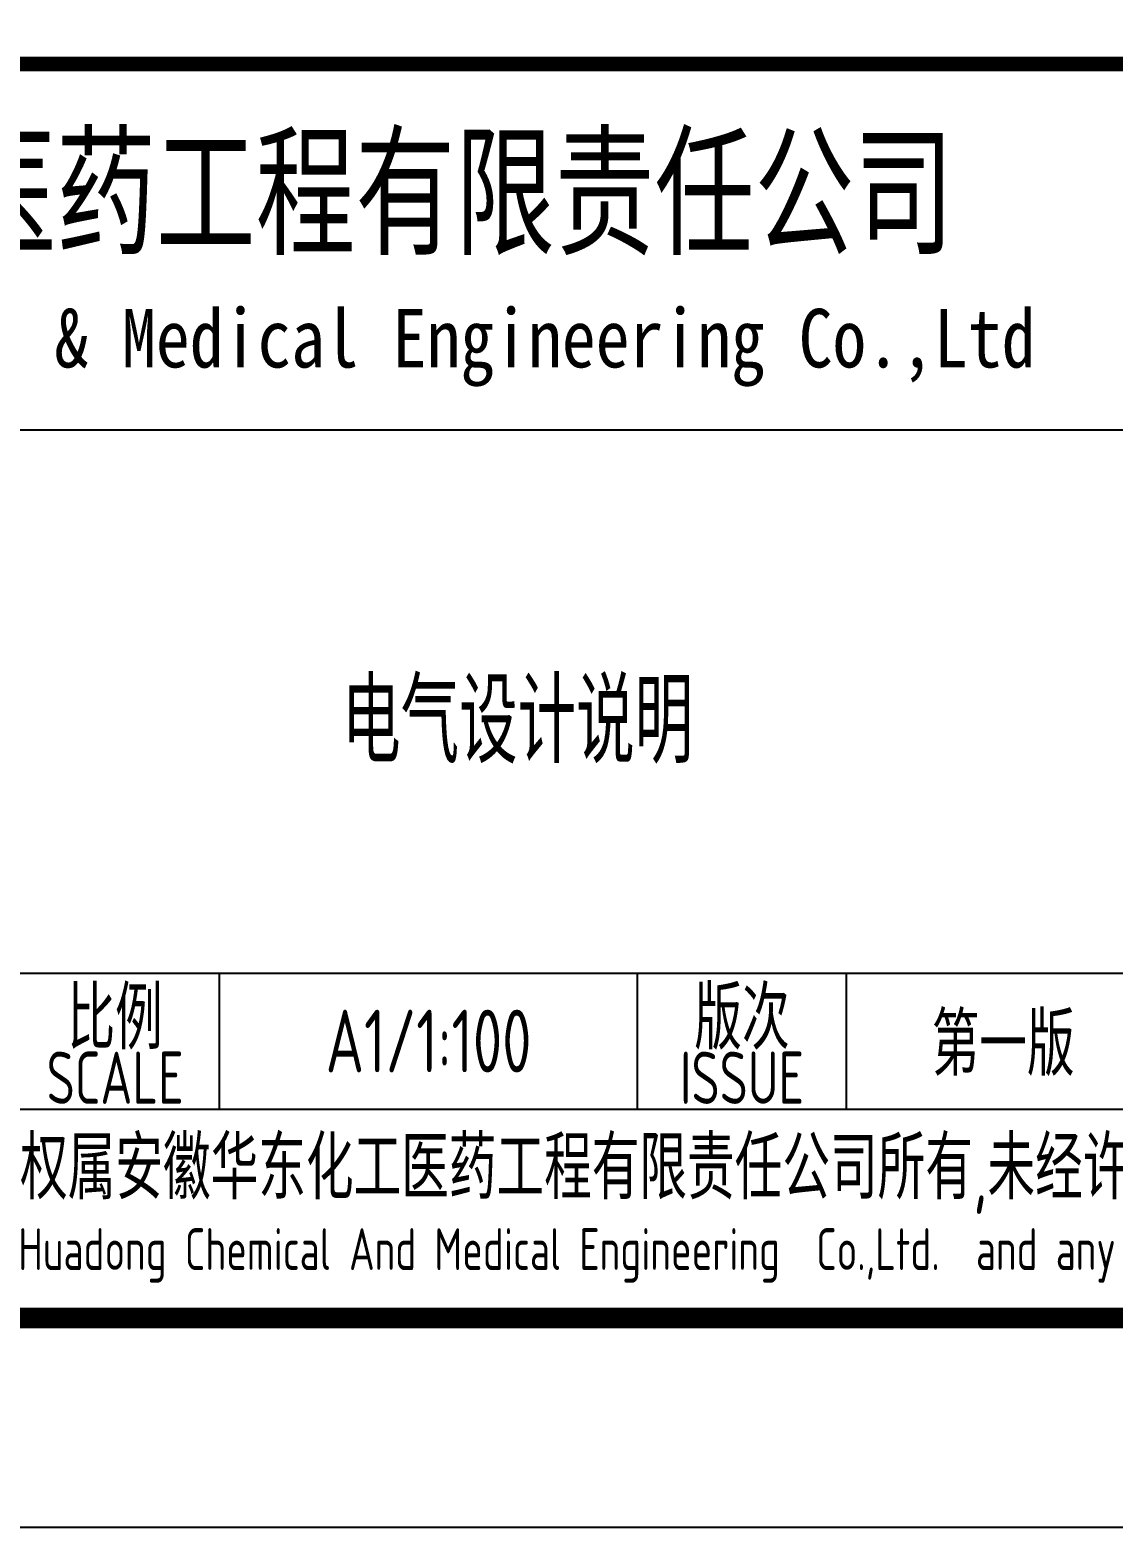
# Model space of a CAD drawing. Extents: x 4830845 to 5141198, y -443067 to -268177.
# Drawn here: x 4934579 to 4939762, y -349881 to -342718 of the extents above; entities that cross this region are included whole.
import ezdxf
from ezdxf.enums import TextEntityAlignment as Align

# ---------------------------------------------------------------- set-up
doc = ezdxf.new("R2010")
doc.units = 0
doc.header["$LTSCALE"] = 1000
doc.header["$MEASUREMENT"] = 0
doc.layers.get('0').update_dxf_attribs({"linetype": 'CONTINUOUS'})
doc.layers.add('DIM_SYMB', color=3, linetype='CONTINUOUS')
doc.layers.add('PUB_TITLE', color=4, linetype='CONTINUOUS')
doc.styles.add('AHD', font='sceie.shx', dxfattribs={"width": 0.7, "bigfont": 'sceic.shx'})
doc.styles.add('ECEC_TQ_S', font='')
doc.styles.add('TSSD_Rein', font='Tssdeng.shx', dxfattribs={"width": 0.7, "bigfont": 'hztxt.shx'})
doc.styles.get('ECEC_TQ_S').set_extended_font_data('SimSun')

msp = doc.modelspace()

# ---------------------------------------------------------------- linework, layer by layer
for p, q in [((4928986.6, -344630.5), (4946986.6, -344630.5)), ((4928986.6, -347230.5), (4946986.6, -347230.5)), ((4935486.6, -347880.5), (4935486.6, -347230.5)), ((4937486.6, -347880.5), (4937486.6, -347230.5)), ((4938486.6, -347880.5), (4938486.6, -347230.5)), ((4928986.6, -347880.5), (4946986.6, -347880.5)), ((4928986.6, -348880.5), (4946986.6, -348880.5)), ((4928986.6, -348880.5), (4946986.6, -348880.5))]:
    msp.add_line(p, q)
msp.add_lwpolyline([(4946986.6, -342880.5, 70, 70, 0), (4928986.6, -342880.5, 70, 70, 0), (4928986.6, -348880.5, 0, 0, 0)], format="xyseb")
at = {"layer": 'PUB_TITLE'}
msp.add_lwpolyline([(4888586.6, -349880.5), (4947986.6, -349880.5), (4947986.6, -307880.5), (4888586.6, -307880.5)], close=True, dxfattribs=at)
at = {"layer": 'PUB_TITLE', "const_width": 100}
msp.add_lwpolyline([(4891086.6, -348880.5), (4946986.6, -348880.5), (4946986.6, -308880.5), (4891086.6, -308880.5)], close=True, dxfattribs=at)

# ---------------------------------------------------------------- texts
for s, height, style, width, p in [('安徽华东化工医药工程有限责任公司', 500, 'ECEC_TQ_S', 0.7, (4935181.5, -343480.5)), ('安徽华东化工医药工程有限责任公司', 500, 'ECEC_TQ_S', 0.7, (4935181.5, -343480.5)), ('Anhui Huadong Chemical & Medical Engineering Co.,Ltd', 280, 'ECEC_TQ_S', 0.85, (4935181.5, -344230.5)), ('Anhui Huadong Chemical & Medical Engineering Co.,Ltd', 280, 'ECEC_TQ_S', 0.85, (4935181.5, -344230.5)), ('比例', 300, 'AHD', 0.8, (4934986.6, -347430.5)), ('比例', 300, 'AHD', 0.8, (4934986.6, -347430.5)), ('版次', 300, 'AHD', 0.8, (4937986.6, -347430.5)), ('版次', 300, 'AHD', 0.8, (4937986.6, -347430.5)), ('SCALE', 250, 'AHD', 0.8, (4934986.6, -347730.5)), ('SCALE', 250, 'AHD', 0.8, (4934986.6, -347730.5)), ('ISSUE', 250, 'AHD', 0.8, (4937986.6, -347730.5)), ('ISSUE', 250, 'AHD', 0.8, (4937986.6, -347730.5)), ('本文件专有权属安徽华东化工医药工程有限责任公司所有,未经许可不得复制或转让给第三方', 300, 'AHD', 0.8, (4937986.6, -348180.5)), ('本文件专有权属安徽华东化工医药工程有限责任公司所有,未经许可不得复制或转让给第三方', 300, 'AHD', 0.8, (4937986.6, -348180.5)), ('The proprietary right of this document belongs to Anhui Huadong Chemical And Medical Engineering  Co.,Ltd.  and any replication or transfer to the 3rd. side is forbidden without its permission. ', 200, 'AHD', 0.8, (4937986.6, -348580.5)), ('The proprietary right of this document belongs to Anhui Huadong Chemical And Medical Engineering  Co.,Ltd.  and any replication or transfer to the 3rd. side is forbidden without its permission. ', 200, 'AHD', 0.8, (4937986.6, -348580.5))]:
    msp.add_text(s, height=height, dxfattribs=dict(style=style, width=width)).set_placement(p, align=Align.MIDDLE)
at = {"style": 'AHD', "width": 0.8}
for tag, text, p in [('第一版', '0', (4939236.6, -347555.5)), ('A1/1:100', '1:100', (4936486.6, -347555.5))]:
    msp.add_attdef(tag, text=text, height=300, dxfattribs=at).set_placement(p, align=Align.MIDDLE)
at = {"layer": 'DIM_SYMB', "color": 7, "linetype": 'ByBlock', "style": 'TSSD_Rein', "width": 0.7}
msp.add_text('电气设计说明', height=400, dxfattribs=at).set_placement((4936072.8, -346225.7))

doc.saveas('drawing.dxf')
